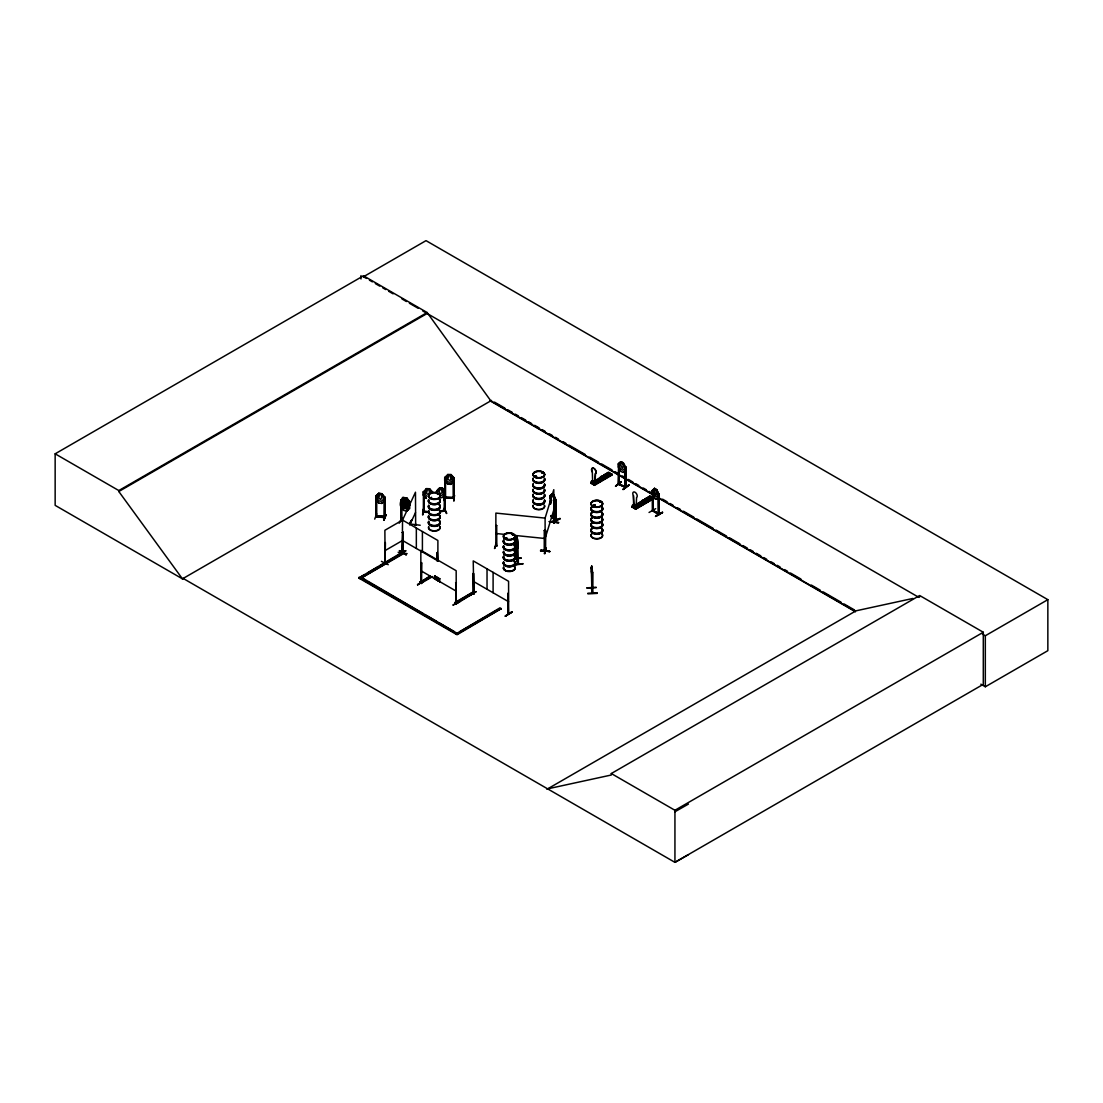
<?xml version="1.0" encoding="UTF-8"?>
<svg xmlns="http://www.w3.org/2000/svg" width="1103" height="1103" viewBox="0 0 1103 1103"><rect width="100%" height="100%" fill="white"/><g stroke="black" fill="none" stroke-linecap="round" stroke-linejoin="round"><path stroke-width="1.5" d="M591.442 568.086L591.746 566.087L591.346 567.618M516.066 538.498L516.397 559.524L516.273 538.815M518.355 562.957C519.472 568.665 513.888 550.356 518.424 564.198L517.817 543.324M591.649 569.396L591.856 567.19M595.013 483.155L595.482 473.587A3.13 1.82 59.5 0 0 595.482 469.975A3.13 1.82 59.5 0 0 592.325 468.196A3.13 1.82 59.5 0 0 592.325 471.808L592.187 471.891A3.13 1.82 59.5 0 1 592.187 468.279A3.13 1.82 59.5 0 1 595.344 470.057A3.13 1.82 59.5 0 1 595.344 473.67L594.875 483.238L592.421 481.542M633.715 505.863C637.644 504.512 630.64 504.498 636.114 507.049L636.583 497.481A3.13 1.82 59.5 0 0 636.583 493.868A3.13 1.82 59.5 0 0 633.425 492.09A3.13 1.82 59.5 0 0 633.425 495.688L633.618 505.381M550.204 495.605L552.162 493.772L550.273 495.674C552.327 496.281 548.384 495.233 550.356 498.818M555.388 499.438L555.76 519.816M545.144 551.1L545.103 518.107L553.789 489.677L553.996 523.043L554.161 521.733L553.637 522.229M652.604 490.242L654.493 488.339L656.63 489.732L657.705 495.964L656.271 497.067L653.362 493.455L654.534 488.436L652.287 490.408L653.197 490.587M658.339 493.786L659.098 493.992L659.167 514.439L652.535 510.606M549.777 551.707L540.635 550.107L549.873 551.431L540.539 550.811L549.873 551.431M591.498 568.5L591.746 566.197L591.953 588.437M591.484 588.464L591.401 587.251L591.87 587.816M591.36 588.092L592.725 593.331L592.587 572.402L592.352 593.359L591.429 588.051M591.953 567.976L592.283 593.331L592.587 592.214M619.321 483.707L618.273 483.569L619.321 484.479L618.562 463.756L618.48 484.12L625.925 487.319L625.925 466.914L625.056 466.845M437.188 491.773C435.161 492.421 439.022 486.768 442.179 487.788L445.226 490.614L444.495 490.614M401.837 500.335L401.933 520.699M408.827 501.768L409.006 508.331M384.134 497.163L383.954 517.624M424.407 491.745L423.442 491.8L423.345 512.206L424.214 511.24L424.186 512.288L424.145 491.621M431.962 492.021L432.624 492.159M453.333 477.82L453.292 477.696M455.76 634.018L499.935 607.877L501.231 608.622L457.056 634.763L358.751 578.013L402.926 551.858L404.222 553.251C400.72 550.645 404.084 554.175 402.788 551.817M415.652 525.483L415.486 492.2L402.54 520.078L402.209 553.072L402.76 532.004L403.229 553.237M415.238 524.794L415.859 524.283L415.583 525.524M415.238 525.455L415.817 524.325M444.785 477.682L445.75 477.461L444.826 477.613M444.785 480.853L447.859 484.134L450.975 484.314L447.804 484.217L444.688 480.825L444.688 477.585L447.818 474.442L450.989 474.538L454.105 477.93M444.923 494.806L443.971 500.61L444.895 495.15M445.515 477.434L445.557 498.101L445.777 497.122L444.771 497.067L444.716 498.018L454.091 498.115M447.859 474.524L446.315 480.15L448.383 482.135L450.424 482.204L452.451 480.329L450.989 474.538M449.9 475.007L450.934 479.281L449.886 480.508L447.873 479.198L448.866 474.979M453.236 498.308L453.071 477.654M453.168 497.55L454.091 497.37M454.339 495.082L453.843 500.914L454.395 495.123M453.926 500.845L454.464 495.454M423.304 495.068L426.434 498.404L423.304 495.068L423.318 491.773M422.573 514.798L423.138 509.338L423.042 514.398M422.959 514.756L423.552 509.021M432.734 492.076L429.605 488.739L426.434 488.629L424.945 494.337L426.999 496.322M424.407 511.309L428.75 511.847M427.495 489.236L428.515 489.263L429.563 492.062L428.515 494.709L426.489 493.386L427.495 489.167M398.128 552.258L407.172 553.665M593.828 481.266L592.601 481.873L593.662 481.032M634.763 505.188L634.363 507.766L634.363 505.532M516.411 539.45L516.824 537.12M591.953 572.581L591.649 570.816M381.445 561.358L388.256 564.708M591.897 588.437L591.649 566.087M643.242 501.327L644.538 500.528L644.814 501.837M591.815 587.968L591.332 567.535L591.953 577.627L592.256 576.097M430.404 497.77L431.452 498.487L431.618 497.508M431.37 497.412L431.218 498.266M438.194 494.061L437.312 494.047L438.015 494.461M505.367 538.705L505.367 538.181M506.47 538.512L505.615 538.099L507.035 538.581M505.836 538.512L506.801 538.071M506.76 538.705L506.608 537.933M513.143 534.652L512.178 534.665L513.185 534.748M512.633 534.238L512.495 534.459M535.893 476.689L535.189 476.248L536.155 476.082M535.176 476.151L536.568 476.51M541.752 472.815L542.635 473.022M541.904 472.608L541.821 472.966M594.172 505.367L592.849 505.684L593.579 506.139M594.365 506.18L594.2 505.408L593.869 506.139M600.073 501.658L600.652 502.086L599.811 502.182M599.894 502.251L600.708 501.893M592.104 574.456L591.897 575.214L591.498 570.927M593 480.743L591.208 482.866L594.034 484.465L595.841 482.342L596.089 483.817C589.54 474.952 594.71 489.001 593.124 481.721L592.27 481.046L592.104 483.376L593.29 483.859M592.352 481.901L593.097 481.253M496.708 525.566L495.826 525.676L496.708 525.566L496.805 545.985L495.992 545.847M494.502 548.549L496.074 543.214M496.75 545.64C495.302 543.669 496.074 548.163 496.805 545.24M545.103 530.502L544.22 530.598L545.047 530.681M553.623 523.029L553.789 502.086L554.078 522.96M544.124 550.466L545.461 550.245M544.386 550.783L544.386 550.039M544.386 553.678L545.985 547.915L544.455 553.292M553.747 522.505L554.189 521.843M545.585 536.927L553.789 510.082M592.821 482.176L593.469 481.06M634.832 505.408L633.922 506.015M404.87 498.129L403.891 502.182L405.807 503.823L406.786 502.775L405.835 498.335M404.829 501.424L403.891 505.422L405.807 507.063L406.786 504.581L405.807 501.617L404.801 501.479M379.749 493.979L378.784 498.032L380.756 499.549L381.776 496.998L380.783 494.047L379.777 493.923M552.107 493.923L551.183 498.818M606.884 473.311C616.756 477.654 602.1 473.849 608.677 472.249L612.303 474.855L594.503 485.334L590.946 482.99L590.946 481.653L592.752 480.591L593.042 481.322M375.889 495.978L375.82 516.576L375.889 495.978L376.716 496.088L376.743 516.687C376.151 514.811 386.808 516.176 384.134 517.404M376.716 496.088L375.82 496.171M375.668 499.425L378.715 503.051L381.845 503.395M378.715 493.344L381.845 493.675L383.265 497.191L383.265 499.618L381.28 501.286L379.28 501.024L377.267 498.846L378.743 493.275L375.696 496.116L378.798 493.372L381.776 493.813L384.768 497.384L384.795 517.776L384.85 497.136L383.872 497.26L384.85 497.136M374.73 519.113L376.661 513.764M384.795 500.5L381.817 503.451L384.878 500.61M383.927 517.665L384.051 516.687L375.792 515.639M385.953 514.591L383.885 520.285L386.05 514.977M383.885 520.285L385.995 514.632M444.261 510.165C444.702 512.495 443.227 509.627 445.005 510.082M437.698 491.8L439.187 488.395M516.714 537.023L516.094 538.581C516.921 536.003 517.872 540.332 517.679 545.351L517.252 546.123L516.411 541.876M518.12 547.047L517.459 548.398M403.146 553.196L402.237 553.003L402.871 553.361L403.078 532.046M516.135 558.959L517.969 564.129M516.369 559.469L516.631 558.256M649.047 512.481L655.678 508.662M417.527 584.824L424.103 580.978M469.713 595.51L476.248 591.691M409.737 525L415.486 512.605M620.755 461.812L619.514 466.9L621.168 469.533L622.823 470.236L624.45 469.009L624.45 466.583L623.223 462.874L620.768 461.674L623.319 462.764L625.773 467.12L625.815 487.498L619.128 484.107L625.815 486.754M402.237 552.258L402.981 552.658M421.732 582.618L421.043 582.191L421.291 583.459L421.663 562.916L420.836 562.709L421.663 562.916M456.49 603.396L455.498 603.134L456.242 603.562L456.173 570.706L420.836 550.3L420.863 583.17M473.904 594.076L473.228 573.284L473.504 594.145M508.111 613.751L507.973 593.345L508.414 614.274L508.111 613.006M615.543 486.244L621.113 481.928M652.3 510.744L658.932 514.563L658.863 494.116L656.63 489.732M652.838 511.13C654.644 510.579 651.17 509.283 652.935 510.386M658.491 498.749L658.629 514.053M399.369 522.877L402.554 517.859M402.485 517.776L398.996 522.822M545.42 530.529L545.406 550.99L545.571 530.047M406.828 511.034L403.795 510.482L400.858 506.649C398.018 502.361 406.373 490.077 402.43 502.885L404.374 505.202L406.304 505.601L408.22 504.071L406.869 498.032L409.778 501.92M403.919 497.522L406.869 498.032M406.828 501.327L409.654 505.229L406.828 501.327L403.795 500.776L400.913 503.299L403.836 507.187L406.869 507.738L409.82 505.105L406.814 507.656M403.836 507.187C396.915 504.278 407.007 494.434 402.43 506.125L404.374 508.442L406.304 508.841L408.22 507.297L406.786 501.41M403.877 510.358L400.885 506.594M408.896 508.511L408.813 501.493L409.806 501.7L406.786 498.17M401.933 520.175L401.106 519.554M411.846 519.692L409.558 523.567L411.888 519.761M602.321 477.944L602.141 477.006M603.948 476.992L603.796 477.93M643.38 501.41L645.283 501.258M506.635 538.609L505.739 537.933M505.422 538.595L506.966 538.485M435.451 577.407L434.789 575.752L435.451 577.407L436.719 576.648C433.713 577.82 438.346 582.494 435.85 577.738M438.897 579.392L438.415 577.627L438.897 579.392L440.166 578.648L439.104 579.833L439.987 581.984L439.104 579.833M435.23 577.614C434.61 571.644 433.962 583.322 436.719 576.648M438.663 579.599C436.829 574.732 439.518 580.206 438.181 580.936C439.435 577.917 440.249 584.493 438.87 580.04M439.063 579.944L438.181 580.936M555.292 519.94L555.76 519.072M445.06 510.289L439.863 511.089M439.945 511.806L445.185 510.992L445.005 490.421M435.409 577.517L434.334 578.717M438.856 579.502L437.781 580.702M553.334 500.721L553.954 498.528L552.796 494.764M439.118 497.963L442.206 497.55L445.226 493.854M450.934 484.217L454.105 481.17L450.975 484.314M423.304 491.828L426.434 488.629M554.037 504.843L555.871 503.092M423.373 512.013L428.777 512.192M553.651 502.637L554.864 501.658L554.864 499.232L554.064 495.247L552.079 493.813M618.562 463.756L618.287 467.12L620.713 471.422L623.319 472.47M619.238 464.046L619.128 484.631M622.382 462.943L623.223 466.059L622.382 468.375L620.755 464.997L621.568 462.584L622.45 462.888M625.773 467.12L624.96 466.803M625.691 470.292L623.278 472.374M615.584 486.368L621.182 481.597L615.584 485.94M625.36 487.03L625.249 466.624M623.112 489.167C641.105 476.165 611.324 498.57 628.751 484.893M603.948 477.585L602.155 477.599M535.245 476.441L536.017 476.317M536.044 476.648L536.458 476.744M545.103 550.907L545.034 550.397M516.714 559.414L516.521 538.54M375.792 516.383L384.947 517.555M453.953 498.322L444.84 498.046M591.373 483.583L609.601 473.339L591.18 483.445M609.339 472.884L594.365 481.832M594.117 485.099L612.041 474.4L593.91 484.962L612.082 474.566L608.677 472.525L595.11 480.536M611.393 474.028L593.373 484.658M594.034 485.03L594.296 483.555L596.089 482.48M633.425 495.688L634.018 505.712L637.327 507.628L637.327 506.291L635.273 507.215L635.273 508.276L632.433 506.677L634.239 504.554L632.184 505.464L631.95 507.022L634.528 505.436L633.494 504.857L633.494 507.09L634.528 507.67M636.348 504.333L649.915 496.322C659.277 501.465 646.579 493.965 650.356 496.915M648.467 497.37L632.171 506.939L633.067 507.628L650.839 497.136M650.136 496.777L632.557 507.325M634.611 508.469L653.307 498.377L652.631 497.839L634.694 508.538M635.259 508.841L635.535 507.352L637.327 506.291M653.5 498.666L635.714 509.103L653.541 498.653L652.811 498.266M385.168 542.511L385.112 563.247L385.402 542.635M399.534 550.866L406.18 554.685M385.112 562.875L384.878 530.281L402.54 520.078L437.891 540.484L437.891 561.069M402.554 553.182L403.215 552.727M600.473 477.089C610.345 481.432 595.689 477.627 602.266 476.027L605.616 478.192L602.266 476.027M603.879 475.09C613.751 479.433 599.094 475.627 605.671 474.028L609.021 476.179L605.671 474.028M590.946 482.99L593.29 481.625L592.104 481.142M593.249 482.907L609.587 473.339M593.855 484.962L612.027 474.152M646.854 501.727C645.627 504.691 638.83 500.845 643.504 499.838L646.854 502.003L643.504 499.838M650.26 499.728C649.033 502.692 642.236 498.846 646.909 497.839L650.26 499.99L646.909 497.839M653.266 497.949C652.038 500.914 645.241 497.067 649.915 496.06M632.598 507.394L648.702 497.646M632.377 507.256L650.563 496.833M635.314 508.897L653.279 498.211M402.443 553.21L402.857 532.528M402.347 553.072C414.383 545.323 390.793 559.345 401.189 553.596M437.064 560.862L437.284 552.534L437.657 561.206M421.098 582.232L421.498 582.756M417.582 584.935L424.172 580.661L417.582 584.507M421.622 583.266L420.836 583.115M456.173 603.52L455.801 582.632L456.408 603.782L474.083 592.945L472.787 592.201L455.112 602.403L456.408 603.782M456.408 582.977L455.567 582.77M473.035 593.883L473.835 573.629M455.498 602.61L456.035 603.52M456.035 602.776L456.077 602.748M453.071 604.995C461.909 599.219 463.026 600.873 453.112 605.051M507.752 613.971L507.973 593.345M511.833 611.862L505.243 616.136L511.875 611.917M183.263 578.482L182.547 578.91L55.15 505.353L55.15 453.816L363.494 275.791L427.151 312.535L490.807 400.83L652.948 494.447M363.494 275.791L363.494 276.743L426.02 240.647L1047.85 599.66L1047.85 650.673L985.324 686.769L980.857 684.177M55.15 453.816L118.807 490.559L427.151 312.535M688.437 854.66L674.939 862.353L183.181 578.441L182.45 578.854L118.807 491.511L427.151 313.486M182.45 578.854L491.524 400.417M384.878 550.687L402.54 540.484L437.891 560.889M358.751 578.013L364.638 574.608M367.589 572.912L377.888 566.956M380.838 565.26L402.912 552.617M404.222 552.603L360.033 578.758M361.508 577.903L404.222 553.251M432.748 576.524L420.974 583.322L419.678 582.577L429.991 575.987M419.678 582.577L429.991 576.621M431.273 576.731L420.974 582.687L419.678 581.943M436.112 579.751L435.616 577.958L436.54 579.999M455.112 603.038L472.787 592.201M474.083 592.945L456.408 603.148L455.112 602.403M655.899 489.732L656.63 492.917L655.899 495.164L654.465 491.662L655.168 489.305L655.968 489.691M654.493 498.046L652.287 493.524L654.424 498.087C656.354 502.141 661.662 494.172 656.63 499.273L654.424 498.087M658.243 493.841L659.098 493.992M655.734 515.983C676.663 504.636 641.463 524.601 662.407 512.219M655.775 516.328L662.42 512.55M460.185 631.467L499.935 608.511L501.231 609.256M358.751 577.365L457.056 634.128L501.231 608.622M546.923 789.279L855.997 610.828L912.939 598.446M547.639 788.852L611.296 775.009L611.296 773.534L919.64 595.51L983.297 632.253L983.297 684.329L674.939 862.353L674.939 810.278L983.297 632.253M919.64 596.985L918.923 597.412L422.711 310.922M982.373 634.046L985.324 635.755L1047.85 599.66M674.939 811.767L688.437 804.073M544.137 550.287L545.047 550.342M376.743 516.687L376.633 515.708M384.74 517.748L375.82 516.576M556.119 499.783L555.361 499.507L556.119 499.783L556.188 520.244L551.155 515.515M550.88 515.708L551.197 516.383M555.926 519.61L555.278 519.155M552.3 521.485C575.752 511.944 536.306 528.571 559.855 518.644M593.373 481.57L592.752 481.446M634.473 505.601L633.784 505.339M401.795 519.954L401.009 519.83L401.713 520.713M496.419 543.241L494.957 548.219M602.514 476.992L603.948 477.199M603.575 477.82L602.541 477.82M473.628 593.469L473.504 593.4M658.422 513.267L658.849 514.577M439.697 495.854L441.669 495.537L443.627 493.317L442.179 487.788M444.385 508.166L446.812 513.391M444.426 508.207L446.343 513.515M439.945 511.268L444.082 510.22M439.863 511.613L445.088 510.813M517.031 538.112L517.142 544.151L517.472 538.802M517.362 538.871L516.811 537.009M516.714 546.73L516.163 541.725L517.472 548.522M514.701 558.807L520.919 557.939M514.784 558.973L520.906 558.215M514.811 559.097L520.906 557.939M515.211 564.157L522.96 563.95L513.791 565.067M515.225 564.515L522.877 563.674L515.211 564.584M602.762 476.937L603.768 477.075M644.566 501.686L643.545 501.534M592.366 572.94L591.842 567.797L591.953 571.147M591.649 575.738L591.953 577.627M586.934 588.106L596.268 587.554M587.858 593.235L597.192 592.738M473.159 592.904L473.463 594.172M652.714 510.661L652.604 493.648M496.557 545.433L495.73 545.323M544.951 550.369L545.034 551.142M448.866 475.035L449.886 475.062M445.777 497.329L453.884 497.577L444.716 497.274M426.434 488.698L429.605 488.794L431.08 492.103M423.345 511.461L424.214 511.268M424.407 511.516L428.777 511.668M428.75 512.385L423.538 512.247M550.935 516.494L555.926 520.354L555.871 499.893L554.064 495.247M444.426 490.504L444.178 511.144M644.538 500.734L643.38 501.617M593.483 506.318L594.31 506.07L593.883 505.215M431.218 497.536L430.404 498.018M549.335 521.567L558.656 522.574L549.418 521.664M549.349 521.857L558.601 522.767M496.667 546.164L495.826 546.082L495.881 513.088L545.103 518.107M495.881 533.494L504.374 534.362M512.854 535.231L545.103 538.512M376.537 515.956L375.737 515.846M420.215 525.235L411.143 524.146M445.584 497.081L444.826 497.274M404.829 498.184L405.807 498.391M401.906 500.128L401.037 500.114L401.147 520.34M544.234 551.031L544.275 530.419M592.752 481.68L593.373 481.721M625.732 487.471L618.273 484.3L618.866 464.184M644.786 500.583L645.324 501.313M455.939 603.038L455.801 582.632M546.04 548.288L544.91 553.706M555.733 520.299L555.622 499.397M648.109 497.122L651.459 499.011M645.117 498.901L648.454 500.79M641.712 500.9L645.048 502.789M632.184 506.787L635.797 509.131M402.319 532.611L403.146 532.818L402.25 532.652M405.656 550.99L399.024 554.423M475.972 591.58L469.754 595.22M473.835 594.034L473.228 560.889L508.58 581.295L508.648 614.137L507.973 613.751M406.194 554.726L399.369 550.59L406.042 554.754M363.494 276.743L366.458 278.452M369.422 280.162L372.387 281.872M375.337 283.581L379.777 286.146M382.741 287.855L385.705 289.565M388.67 291.275L393.109 293.839M401.988 298.968L406.428 301.533M409.392 303.242L418.271 308.357M654.424 488.381L656.699 489.691L658.877 494.185M494.502 402.126L504.912 408.138M507.89 409.861L512.357 412.439M515.322 414.149L518.3 415.872M521.278 417.582L525.745 420.16M528.723 421.884L531.687 423.607M534.665 425.317L539.133 427.895M542.111 429.618L545.075 431.328M549.542 433.906L552.52 435.63M555.498 437.339L558.463 439.063M562.93 441.641L565.908 443.351M568.886 445.074L585.252 454.519M589.705 457.097L598.639 462.254M601.604 463.963L612.027 469.975M614.991 471.698L619.459 474.276M622.437 475.986L625.415 477.709M628.393 479.433L632.846 481.997M635.824 483.721L638.802 485.444M643.256 488.009L646.234 489.732M649.212 491.455L652.19 493.165M662.6 499.176L667.067 501.755M670.045 503.478L673.009 505.188M677.476 507.766L680.454 509.489M683.433 511.199L693.842 517.21M696.82 518.934L713.186 528.378M716.15 530.102L726.574 536.113M729.538 537.823L739.961 543.848M742.926 545.558L747.393 548.136M750.371 549.859L753.349 551.569M756.327 553.292L760.78 555.871M763.759 557.58L766.737 559.304M771.19 561.882L774.168 563.592M777.146 565.315L780.124 567.025M784.591 569.603L787.556 571.326M790.534 573.036L800.943 579.061M811.367 585.073L820.287 590.215M823.265 591.939L841.12 602.238M844.085 603.961L854.508 609.973M658.905 497.88L855.266 611.255M489.829 400.692L651.018 493.758M658.477 498.06L855.487 611.807M473.228 581.295L508.58 601.7M420.836 570.706L456.173 591.111M365.741 580.564L361.329 577.365L457.056 633.274M368.692 582.26L423.18 613.723M426.13 615.419L436.43 621.375M439.38 623.071L454.105 631.578M611.296 773.534L674.939 810.278M625.056 487.209L624.987 466.569M658.215 493.579L658.27 514.26M453.14 498.28L453.057 497.343M555.554 519.223L550.935 515.97L555.76 519.527M628.807 485.251L623.167 489.511M652.411 510.841L652.356 490.366L652.287 493.579M445.129 490.656L442.165 487.94L439.146 488.312L436.099 491.966M450.934 474.676L453.995 477.957L453.884 498.349L453.995 477.709M381.845 493.675L384.878 497.37M375.696 499.356L378.715 503.051M517.969 563.385L516.397 558.987M560.117 518.893L552.617 522.133M652.976 490.601L653.045 511.172L653.197 493.992M550.866 495.936L550.88 502.844M596.227 587.375L586.934 587.802M592.587 572.402L591.953 567.921M517.362 538.815L518.12 543.807M597.233 593.373L587.913 593.897M592.325 471.808L592.642 481.983M985.324 635.755L985.324 686.769M637.065 506.139L637.065 507.215L633.343 504.953L633.343 507.187M595.841 482.342L595.841 483.404M550.631 495.55L550.631 504.043M550.287 495.564L550.369 504.154M493.096 572.36L493.096 592.766M487.03 568.858L487.03 589.264M444.84 477.434L445.019 511.075M437.284 552.534L437.284 560.738M422.408 531.549L422.408 551.955M421.429 563.054L421.498 583.501M421.056 562.571L420.974 583.322M416.341 528.047L416.341 548.453M409.806 501.7L409.696 508.676M400.913 500.059L401.106 520.588M360.998 275.598L360.998 278.976M118.807 490.559L118.807 491.511M514.315 539.202A5.846 3.378 0 0 1 510.013 544.234A5.846 3.378 0 0 1 503.602 540.015M514.315 545.778A5.846 3.378 0 0 1 510.013 550.811A5.846 3.378 0 0 1 503.602 546.592M514.384 545.433A5.929 3.419 0 0 1 510.027 550.535A5.929 3.419 0 0 1 503.533 546.261M514.384 545.144A5.929 3.419 0 0 1 510.027 550.245A5.929 3.419 0 0 1 503.533 545.971M514.384 539.794A5.929 3.419 0 0 1 510.027 544.896A5.929 3.419 0 0 1 503.533 540.622M514.384 539.505A5.929 3.419 0 0 1 510.027 544.606A5.929 3.419 0 0 1 503.533 540.332M514.315 540.153A5.846 3.378 0 0 1 510.013 545.185A5.846 3.378 0 0 1 503.602 540.966M514.301 544.841A5.832 3.364 0 0 1 510.013 549.859A5.832 3.364 0 0 1 503.616 545.654M514.315 550.494A5.846 3.378 0 0 1 510.013 555.526A5.846 3.378 0 0 1 503.602 551.307M514.288 550.19A5.805 3.35 0 0 1 510.758 555.099A5.805 3.35 0 0 1 503.451 551.858M514.329 550.714A5.86 3.378 0 0 1 510.013 555.747A5.86 3.378 0 0 1 503.602 551.528M514.315 555.25A5.846 3.378 0 0 1 510.013 560.283A5.846 3.378 0 0 1 503.602 556.064M514.315 561.827A5.846 3.378 0 0 1 510.013 566.859A5.846 3.378 0 0 1 503.602 562.64M514.384 561.482A5.929 3.419 0 0 1 510.027 566.584A5.929 3.419 0 0 1 503.533 562.309M514.384 561.193A5.929 3.419 0 0 1 510.027 566.294A5.929 3.419 0 0 1 503.533 562.006M514.384 555.843A5.929 3.419 0 0 1 510.027 560.944A5.929 3.419 0 0 1 503.533 556.67M514.384 555.554A5.929 3.419 0 0 1 510.027 560.655A5.929 3.419 0 0 1 503.533 556.381M514.315 556.202A5.846 3.378 0 0 1 510.013 561.234A5.846 3.378 0 0 1 503.602 557.015M514.301 560.889A5.832 3.364 0 0 1 510.013 565.908A5.832 3.364 0 0 1 503.616 561.703M514.315 566.542A5.846 3.378 0 0 1 510.013 571.575A5.846 3.378 0 0 1 503.602 567.356M503.644 567.039A5.805 3.35 0 0 0 510.013 571.244A5.805 3.35 0 0 0 514.288 566.239A5.818 3.364 0 0 1 510.758 571.147A5.818 3.364 0 0 1 503.437 567.907M514.301 551.017A5.832 3.364 0 0 1 510.772 555.953A5.832 3.364 0 0 1 503.423 552.7M601.948 512.798A5.929 3.419 0 0 1 596.82 517.941A5.929 3.419 0 0 1 591.677 512.798M601.866 513.157A5.832 3.364 0 0 1 596.82 518.203A5.832 3.364 0 0 1 591.76 513.157M601.852 517.541A5.818 3.364 0 0 1 596.82 522.588A5.818 3.364 0 0 1 591.773 517.541M601.88 517.927A5.846 3.378 0 0 1 596.82 522.987A5.846 3.378 0 0 1 591.746 517.927M592.669 506.125A5.86 3.378 0 0 0 602.472 504.609A5.86 3.378 0 0 0 595.303 500.472A5.86 3.378 0 0 0 592.669 506.125A5.929 3.419 0 0 1 595.275 505.284M601.948 507.173A5.929 3.419 0 0 1 596.82 512.302A5.929 3.419 0 0 1 591.677 507.173M592.628 506.47A5.929 3.419 0 0 1 595.275 505.574M601.866 512.219A5.832 3.364 0 0 1 596.82 517.266A5.832 3.364 0 0 1 591.76 512.219M601.866 507.532A5.832 3.364 0 0 1 596.82 512.578A5.832 3.364 0 0 1 591.76 507.532M592.697 506.829A5.832 3.364 0 0 1 595.303 505.96M601.948 512.509A5.929 3.419 0 0 1 596.82 517.652A5.929 3.419 0 0 1 591.677 512.509M601.948 506.884A5.929 3.419 0 0 1 596.82 512.013A5.929 3.419 0 0 1 591.677 506.884M601.866 506.58A5.832 3.364 0 0 1 596.82 511.64A5.832 3.364 0 0 1 591.76 506.58M592.697 505.891A5.832 3.364 0 0 1 595.303 505.009M601.948 528.847A5.929 3.419 0 0 1 596.82 533.99A5.929 3.419 0 0 1 591.677 528.847M601.866 529.206A5.832 3.364 0 0 1 596.82 534.252A5.832 3.364 0 0 1 591.76 529.206M601.852 533.59A5.818 3.364 0 0 1 596.82 538.636A5.818 3.364 0 0 1 591.773 533.59M601.866 518.396A5.832 3.364 0 0 1 596.82 523.442A5.832 3.364 0 0 1 591.76 518.396M601.893 533.921A5.86 3.378 0 0 1 596.82 538.995A5.86 3.378 0 0 1 591.746 533.921M601.893 518.093A5.86 3.378 0 0 1 596.82 523.167A5.86 3.378 0 0 1 591.746 518.093M601.948 523.222A5.929 3.419 0 0 1 596.82 528.351A5.929 3.419 0 0 1 591.677 523.222M601.866 528.268A5.832 3.364 0 0 1 596.82 533.314A5.832 3.364 0 0 1 591.76 528.268M601.866 523.58A5.832 3.364 0 0 1 596.82 528.627A5.832 3.364 0 0 1 591.76 523.58M601.948 528.558A5.929 3.419 0 0 1 596.82 533.7A5.929 3.419 0 0 1 591.677 528.558M601.948 522.932A5.929 3.419 0 0 1 596.82 528.061A5.929 3.419 0 0 1 591.677 522.932M601.866 522.629A5.832 3.364 0 0 1 596.82 527.689A5.832 3.364 0 0 1 591.76 522.629M544.441 489.139A5.805 3.35 0 0 1 538.829 493.372A5.805 3.35 0 0 1 533.218 489.139M544.482 479.116A5.846 3.378 0 0 1 538.829 483.362A5.846 3.378 0 0 1 533.176 479.116M544.482 478.164A5.846 3.378 0 0 1 538.829 482.411A5.846 3.378 0 0 1 533.176 478.164M544.482 484.741A5.846 3.378 0 0 1 538.829 488.987A5.846 3.378 0 0 1 533.176 484.741M544.551 484.396A5.929 3.419 0 0 1 538.829 488.712A5.929 3.419 0 0 1 533.107 484.396M544.551 484.107A5.929 3.419 0 0 1 538.829 488.422A5.929 3.419 0 0 1 533.107 484.107M544.482 483.803A5.846 3.378 0 0 1 538.829 488.05A5.846 3.378 0 0 1 533.176 483.803M544.551 478.771A5.929 3.419 0 0 1 538.829 483.073A5.929 3.419 0 0 1 533.107 478.771M544.551 478.481A5.929 3.419 0 0 1 538.829 482.783A5.929 3.419 0 0 1 533.107 478.481M544.482 489.511A5.846 3.378 0 0 1 538.829 493.758A5.846 3.378 0 0 1 533.176 489.511M544.455 489.994A5.818 3.364 0 0 1 538.829 494.213A5.818 3.364 0 0 1 533.204 489.994M544.441 505.188A5.805 3.35 0 0 1 538.829 509.421A5.805 3.35 0 0 1 533.218 505.188M544.482 489.677A5.86 3.378 0 0 1 538.829 493.923A5.86 3.378 0 0 1 533.176 489.677M544.482 495.164A5.846 3.378 0 0 1 538.829 499.411A5.846 3.378 0 0 1 533.176 495.164M544.482 494.213A5.846 3.378 0 0 1 538.829 498.459A5.846 3.378 0 0 1 533.176 494.213M544.482 500.79A5.846 3.378 0 0 1 538.829 505.036A5.846 3.378 0 0 1 533.176 500.79M544.551 500.445A5.929 3.419 0 0 1 538.829 504.76A5.929 3.419 0 0 1 533.107 500.445M544.551 500.155A5.929 3.419 0 0 1 538.829 504.471A5.929 3.419 0 0 1 533.107 500.155M544.482 499.852A5.846 3.378 0 0 1 538.829 504.099A5.846 3.378 0 0 1 533.176 499.852M544.551 494.82A5.929 3.419 0 0 1 538.829 499.121A5.929 3.419 0 0 1 533.107 494.82M544.551 494.53A5.929 3.419 0 0 1 538.829 498.832A5.929 3.419 0 0 1 533.107 494.53M544.468 505.505A5.832 3.364 0 0 1 538.829 509.738A5.832 3.364 0 0 1 533.19 505.505M439.38 498.749A5.846 3.378 0 0 1 435.078 503.781A5.846 3.378 0 0 1 428.667 499.562M439.366 505.326A5.832 3.364 0 0 1 435.078 510.344A5.832 3.364 0 0 1 428.681 506.139M439.449 504.967A5.929 3.419 0 0 1 435.092 510.069A5.929 3.419 0 0 1 428.598 505.794M439.449 504.678A5.929 3.419 0 0 1 435.092 509.779A5.929 3.419 0 0 1 428.598 505.505M439.449 499.342A5.929 3.419 0 0 1 435.092 504.443A5.929 3.419 0 0 1 428.598 500.169M439.449 499.052A5.929 3.419 0 0 1 435.092 504.154A5.929 3.419 0 0 1 428.598 499.88M439.38 499.687A5.846 3.378 0 0 1 435.078 504.719A5.846 3.378 0 0 1 428.667 500.5M439.38 504.374A5.846 3.378 0 0 1 435.078 509.407A5.846 3.378 0 0 1 428.667 505.188M439.394 510.041A5.86 3.378 0 0 1 435.078 515.073A5.86 3.378 0 0 1 428.667 510.854M439.366 509.71A5.818 3.364 0 0 1 435.078 514.729A5.818 3.364 0 0 1 428.695 510.524M439.394 510.262A5.86 3.378 0 0 1 435.078 515.308A5.86 3.378 0 0 1 428.667 511.075M439.38 515.735A5.846 3.378 0 0 1 435.078 520.768A5.846 3.378 0 0 1 428.667 516.549M439.38 514.798A5.846 3.378 0 0 1 435.078 519.83A5.846 3.378 0 0 1 428.667 515.611M439.366 521.374A5.832 3.364 0 0 1 435.078 526.393A5.832 3.364 0 0 1 428.681 522.188M439.449 521.016A5.929 3.419 0 0 1 435.092 526.117A5.929 3.419 0 0 1 428.598 521.843M439.449 520.726A5.929 3.419 0 0 1 435.092 525.828A5.929 3.419 0 0 1 428.598 521.554M439.449 515.391A5.929 3.419 0 0 1 435.092 520.492A5.929 3.419 0 0 1 428.598 516.218M439.449 515.101A5.929 3.419 0 0 1 435.092 520.202A5.929 3.419 0 0 1 428.598 515.928M439.38 520.423A5.846 3.378 0 0 1 435.078 525.455A5.846 3.378 0 0 1 428.667 521.236M439.394 526.09A5.86 3.378 0 0 1 435.078 531.122A5.86 3.378 0 0 1 428.667 526.903M439.366 525.759A5.818 3.364 0 0 1 435.078 530.777A5.818 3.364 0 0 1 428.695 526.572M439.366 510.551A5.818 3.364 0 0 1 435.823 515.473A5.818 3.364 0 0 1 428.502 512.233M403.105 502.83L404.663 505.601L403.036 507.78L405.146 506.153L407.283 508.648L405.67 505.794L407.214 503.671L405.187 505.215L403.105 502.83M440.166 488.657L439.201 491.566L440.166 494.103L442.165 492.531L441.159 488.505L440.166 488.657M658.201 513.391C666.626 517.307 642.291 504.94 658.257 513.46M406.786 510.937L408.758 509.338L406.745 511.006M620.768 461.674L618.204 463.88L620.81 461.771M511.875 612.206L505.243 616.136L511.889 612.248M506.332 539.077A5.832 3.364 0 0 0 515.087 536.168A5.832 3.364 0 0 0 506.332 533.245A5.832 3.364 0 0 0 506.332 539.077M506.332 539.574A5.832 3.364 0 0 0 515.087 536.651A5.832 3.364 0 0 0 506.332 533.728A5.832 3.364 0 0 0 506.332 539.574M506.332 539.284A5.86 3.378 0 0 0 515.115 536.348A5.86 3.378 0 0 0 506.332 533.425A5.86 3.378 0 0 0 506.332 539.284M593.897 506.484A5.846 3.378 0 0 0 602.665 503.561A5.846 3.378 0 0 0 593.897 500.638A5.846 3.378 0 0 0 593.897 506.484M593.91 506.925A5.805 3.35 0 0 0 602.624 504.03A5.805 3.35 0 0 0 593.91 501.12A5.805 3.35 0 0 0 593.91 506.925M535.906 477.268A5.846 3.378 0 0 0 544.675 474.345A5.846 3.378 0 0 0 535.906 471.422A5.846 3.378 0 0 0 535.906 477.268M535.92 477.696A5.818 3.364 0 0 0 544.648 474.786A5.818 3.364 0 0 0 535.92 471.877A5.818 3.364 0 0 0 535.92 477.696M535.906 477.434A5.86 3.378 0 0 0 544.689 474.497A5.86 3.378 0 0 0 535.906 471.574A5.86 3.378 0 0 0 535.906 477.434M431.411 498.625A5.818 3.364 0 0 0 440.138 495.716A5.818 3.364 0 0 0 431.411 492.807A5.818 3.364 0 0 0 431.411 498.625M431.411 499.107A5.818 3.364 0 0 0 440.138 496.198A5.818 3.364 0 0 0 431.411 493.289A5.818 3.364 0 0 0 431.411 499.107"/></g></svg>
